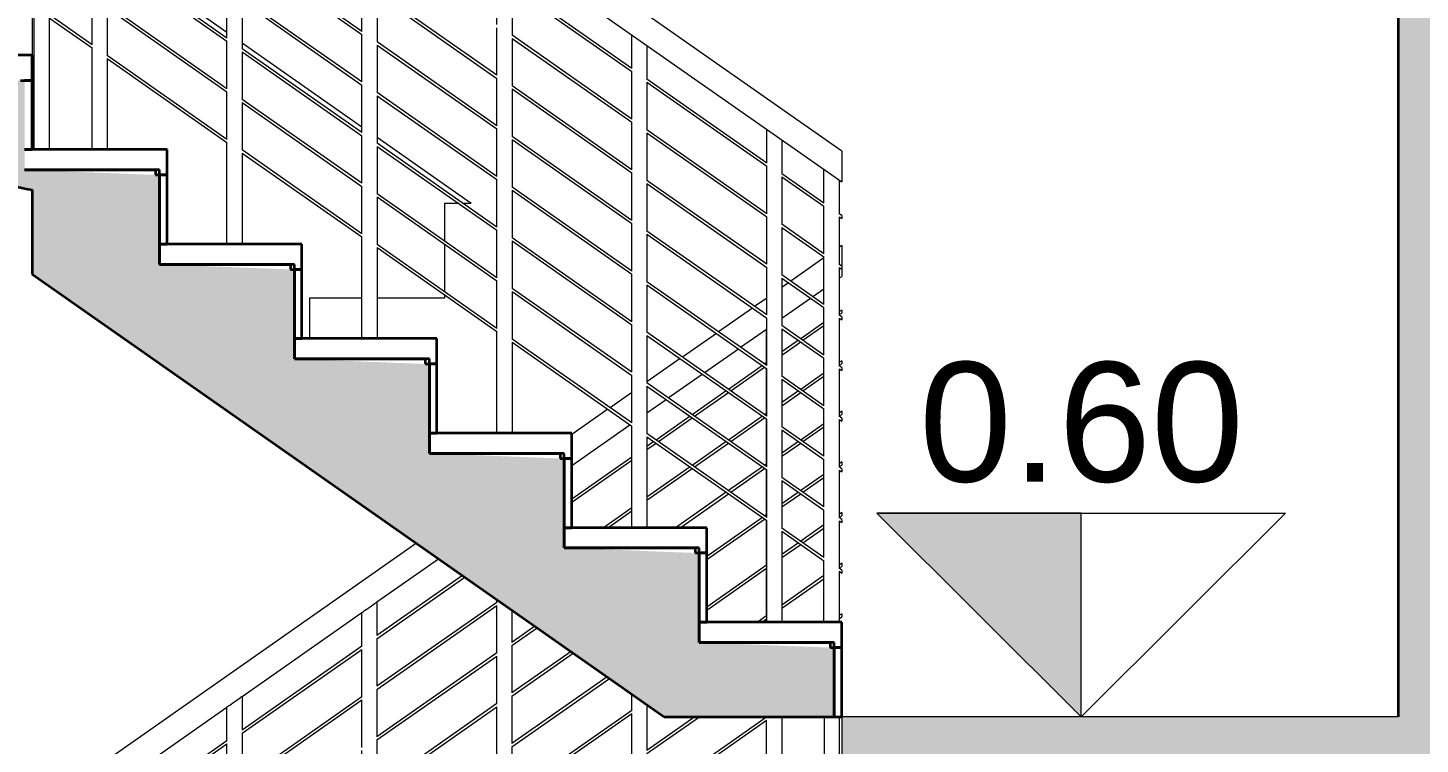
# Model space of a CAD drawing. Header units: metres. Extents: x 42 to 294, y -52 to 32.
# Drawn here: x 233.124 to 235.876, y 0.08 to 1.495 of the extents above; entities that cross this region are included whole.
import ezdxf

# ---------------------------------------------------------------- set-up
doc = ezdxf.new("R2010")
doc.units = ezdxf.units.M
doc.header["$LTSCALE"] = 0.15
doc.layers.get('0').update_dxf_attribs({"lineweight": 20})
for name, color, linetype, lineweight in [('A-FLORHRM', 1, 'Continuous', 9), ('A-FLOROTM', 6, 'Continuous', 13), ('A-FLORSTM', 2, 'Continuous', 9), ('A-WALL', 2, 'Continuous', 30)]:
    doc.layers.add(name, color=color, linetype=linetype, lineweight=lineweight)
doc.layers.add('MUROS', color=11, linetype='Continuous')
doc.styles.get("Standard").update_dxf_attribs({"font": 'arial.ttf', "height": 0.15})

# ---------------------------------------------------------------- blocks, each defined once
blk = doc.blocks.new('Escalera - Escaleras-150-Sección  1')
at = {"layer": 'A-FLORSTM'}
for p, q in [((-0.2956, 1.9513), (-0.414, 2.0342)), ((-0.6807, 2.0036), (-0.6807, 1.9067)), ((-0.0289, 1.7646), (-0.2656, 1.9303)), ((0.1872, 1.6133), (0.0011, 1.7436)), ((0.1626, 1.6133), (0.1342, 1.6133)), ((0.1342, 1.6133), (0.1342, 1.5393)), ((0.1872, 1.6133), (0.1713, 1.6133)), ((0.1342, 1.5332), (0.1342, 1.4393)), ((0.1342, 1.4332), (0.1342, 1.4267)), ((-0.0289, 1.4267), (-0.1325, 1.4267)), ((-0.1325, 1.4267), (-0.1325, 1.3467)), ((0.1342, 1.4267), (0.0011, 1.4267))]:
    blk.add_line(p, q, dxfattribs=at)
at = {"layer": 'A-FLORSTM', "lineweight": 35}
for p, q in [((-0.6807, 1.9067), (-1.7807, 1.9067)), ((-0.6807, 1.8567), (-0.6807, 1.9067)), ((-0.7037, 1.8567), (-0.6807, 1.8567)), ((-0.6807, 1.8567), (-0.6957, 1.8567)), ((-0.6807, 1.72), (-0.6807, 1.8567)), ((-0.414, 1.72), (-0.6957, 1.72)), ((-0.6957, 1.72), (-0.6807, 1.72)), ((-0.414, 1.67), (-0.414, 1.72)), ((-0.6957, 1.68), (-0.437, 1.68)), ((-0.429, 1.68), (-0.6957, 1.68)), ((-0.437, 1.68), (-0.437, 1.67)), ((-0.429, 1.4933), (-0.429, 1.68)), ((-0.437, 1.67), (-0.414, 1.67)), ((-0.414, 1.67), (-0.429, 1.67)), ((-0.429, 1.67), (-0.429, 1.5333)), ((-0.414, 1.5333), (-0.414, 1.67)), ((-0.6807, 1.6406), (-0.6807, 1.4742)), ((-0.1473, 1.5333), (-0.429, 1.5333)), ((-0.429, 1.5333), (-0.429, 1.4933)), ((-0.429, 1.5333), (-0.414, 1.5333)), ((-0.1473, 1.4833), (-0.1473, 1.5333)), ((-0.429, 1.4933), (-0.1703, 1.4933)), ((-0.1623, 1.4933), (-0.429, 1.4933)), ((-0.1703, 1.4933), (-0.1703, 1.4833)), ((-0.1623, 1.3067), (-0.1623, 1.4933)), ((-0.6807, 1.4742), (0.5682, 0.6)), ((-0.1703, 1.4833), (-0.1473, 1.4833)), ((-0.1473, 1.4833), (-0.1623, 1.4833)), ((-0.1623, 1.4833), (-0.1623, 1.3467)), ((-0.1473, 1.3467), (-0.1473, 1.4833)), ((0.1194, 1.3467), (-0.1623, 1.3467)), ((-0.1623, 1.3467), (-0.1623, 1.3067)), ((-0.1623, 1.3467), (-0.1473, 1.3467)), ((0.1194, 1.2967), (0.1194, 1.3467)), ((-0.1623, 1.3067), (0.0964, 1.3067)), ((0.1044, 1.3067), (-0.1623, 1.3067)), ((0.0964, 1.3067), (0.0964, 1.2967)), ((0.0964, 1.2967), (0.1194, 1.2967)), ((0.1044, 1.12), (0.1044, 1.3067)), ((0.1194, 1.2967), (0.1044, 1.2967)), ((0.1044, 1.2967), (0.1044, 1.16)), ((0.1194, 1.16), (0.1194, 1.2967)), ((0.3861, 1.16), (0.1044, 1.16)), ((0.1044, 1.16), (0.1044, 1.12)), ((0.1044, 1.16), (0.1194, 1.16)), ((0.3861, 1.11), (0.3861, 1.16)), ((0.1044, 1.12), (0.3631, 1.12)), ((0.3711, 1.12), (0.1044, 1.12)), ((0.3631, 1.12), (0.3631, 1.11)), ((0.3631, 1.11), (0.3861, 1.11)), ((0.3711, 0.9333), (0.3711, 1.12)), ((0.3861, 1.11), (0.3711, 1.11)), ((0.3711, 1.11), (0.3711, 0.9733)), ((0.3861, 0.9733), (0.3861, 1.11)), ((0.6528, 0.9733), (0.3711, 0.9733)), ((0.3711, 0.9733), (0.3711, 0.9333)), ((0.3711, 0.9733), (0.3861, 0.9733)), ((0.6528, 0.9233), (0.6528, 0.9733)), ((0.3711, 0.9333), (0.6298, 0.9333)), ((0.6378, 0.9333), (0.3711, 0.9333)), ((0.6298, 0.9333), (0.6298, 0.9233)), ((0.6298, 0.9233), (0.6528, 0.9233)), ((0.6378, 0.7467), (0.6378, 0.9333)), ((0.6528, 0.9233), (0.6378, 0.9233)), ((0.6378, 0.9233), (0.6378, 0.7867)), ((0.6528, 0.7867), (0.6528, 0.9233)), ((0.9193, 0.7867), (0.6378, 0.7867)), ((0.6378, 0.7867), (0.6378, 0.7467)), ((0.6378, 0.7867), (0.6528, 0.7867)), ((0.9193, 0.7367), (0.9193, 0.7867)), ((0.6378, 0.7467), (0.8963, 0.7467)), ((0.9043, 0.7467), (0.6378, 0.7467)), ((0.8963, 0.7467), (0.8963, 0.7367)), ((0.9043, 0.6), (0.9043, 0.7467)), ((0.8963, 0.7367), (0.9193, 0.7367)), ((0.9193, 0.7367), (0.9043, 0.7367)), ((0.9043, 0.7367), (0.9043, 0.6)), ((0.9193, 0.6), (0.9193, 0.7367)), ((0.5682, 0.6), (0.9043, 0.6)), ((0.9043, 0.6), (0.9193, 0.6))]:
    blk.add_line(p, q, dxfattribs=at)
at = {"layer": 'A-FLORSTM', "lineweight": 35, "start_tangent": (0.999709, -0.024128), "end_tangent": (0.98273, -0.185045)}
blk.add_spline([(-1.7807, 1.7351), (-1.6578, 1.7318), (-1.5351, 1.7276), (-1.4123, 1.7224), (-1.2896, 1.7158), (-1.1672, 1.7071), (-1.1059, 1.7018), (-1.0447, 1.6957), (-0.9837, 1.6887), (-0.9228, 1.6807), (-0.8016, 1.662), (-0.7411, 1.6517), (-0.6807, 1.6406)], degree=3, dxfattribs=at)
blk = doc.blocks.new('Barandilla - 30 mm-21-Sección  1')
at = {"layer": 'A-FLORHRM'}
for p, q in [((0.7712, 10.0934), (0.7712, 10.1599)), ((0.8012, 10.1389), (0.8012, 10.0724)), ((0.7712, 9.9934), (0.7712, 10.0873)), ((0.8012, 10.0663), (0.8012, 9.9724)), ((0.7712, 9.8934), (0.7712, 9.9873)), ((0.8012, 9.9663), (0.8012, 9.8724)), ((0.7712, 9.7934), (0.7712, 9.8873)), ((0.8012, 9.8663), (0.8012, 9.7724)), ((0.7712, 9.6934), (0.7712, 9.7873)), ((0.8012, 9.7663), (0.8012, 9.6724)), ((0.7712, 9.5934), (0.7712, 9.6873)), ((0.8012, 9.6663), (0.8012, 9.5724)), ((0.7712, 9.4934), (0.7712, 9.5873)), ((0.8012, 9.5663), (0.8012, 9.4724)), ((0.7712, 9.3934), (0.7712, 9.4873)), ((0.8012, 9.4663), (0.8012, 9.3724)), ((0.7712, 9.1867), (0.7712, 9.3873)), ((0.8012, 9.3663), (0.8012, 9.1867))]:
    blk.add_line(p, q, dxfattribs=at)
blk = doc.blocks.new('Barandilla - 30 mm-22-Sección  1')
at = {"layer": 'A-FLORHRM'}
for p, q in [((0.5045, 10.2801), (0.5045, 10.3466)), ((0.5345, 10.3256), (0.5345, 10.2591)), ((0.5045, 10.1801), (0.5045, 10.274)), ((0.5345, 10.253), (0.5345, 10.1591)), ((0.5045, 10.0801), (0.5045, 10.174)), ((0.5345, 10.153), (0.5345, 10.0591)), ((0.5045, 9.9801), (0.5045, 10.074)), ((0.5345, 10.053), (0.5345, 9.9591)), ((0.5045, 9.8801), (0.5045, 9.974)), ((0.5345, 9.953), (0.5345, 9.8591)), ((0.5045, 9.7801), (0.5045, 9.874)), ((0.5345, 9.853), (0.5345, 9.7591)), ((0.5045, 9.6801), (0.5045, 9.774)), ((0.5345, 9.753), (0.5345, 9.6591)), ((0.5045, 9.5801), (0.5045, 9.674)), ((0.5345, 9.653), (0.5345, 9.5591)), ((0.5045, 9.3733), (0.5045, 9.574)), ((0.5345, 9.553), (0.5345, 9.3733))]:
    blk.add_line(p, q, dxfattribs=at)
blk = doc.blocks.new('Barandilla - 30 mm-23-Sección  1')
at = {"layer": 'A-FLORHRM'}
for p, q in [((0.2378, 10.4668), (0.2378, 10.5332)), ((0.2678, 10.5122), (0.2678, 10.4458)), ((0.2378, 10.3668), (0.2378, 10.4607)), ((0.2678, 10.4397), (0.2678, 10.3458)), ((0.2378, 10.2668), (0.2378, 10.3607)), ((0.2678, 10.3397), (0.2678, 10.2458)), ((0.2378, 10.1668), (0.2378, 10.2607)), ((0.2678, 10.2397), (0.2678, 10.1458)), ((0.2378, 10.0668), (0.2378, 10.1607)), ((0.2678, 10.1397), (0.2678, 10.0458)), ((0.2378, 9.9668), (0.2378, 10.0607)), ((0.2678, 10.0397), (0.2678, 9.9458)), ((0.2378, 9.8668), (0.2378, 9.9607)), ((0.2678, 9.9397), (0.2678, 9.8458)), ((0.2378, 9.7668), (0.2378, 9.8607)), ((0.2678, 9.8397), (0.2678, 9.7458)), ((0.2378, 9.56), (0.2378, 9.7607)), ((0.2678, 9.7397), (0.2678, 9.56))]:
    blk.add_line(p, q, dxfattribs=at)
blk = doc.blocks.new('Barandilla - 30 mm-24-Sección  1')
at = {"layer": 'A-FLORHRM'}
for p, q in [((-0.0289, 10.6535), (-0.0289, 10.7199)), ((0.0011, 10.6989), (0.0011, 10.6325)), ((-0.0289, 10.5535), (-0.0289, 10.6474)), ((0.0011, 10.6264), (0.0011, 10.5325)), ((-0.0289, 10.4535), (-0.0289, 10.5474)), ((0.0011, 10.5264), (0.0011, 10.4325)), ((-0.0289, 10.3535), (-0.0289, 10.4474)), ((0.0011, 10.4264), (0.0011, 10.3325)), ((-0.0289, 10.2535), (-0.0289, 10.3474)), ((0.0011, 10.3264), (0.0011, 10.2325)), ((-0.0289, 10.1535), (-0.0289, 10.2474)), ((0.0011, 10.2264), (0.0011, 10.1325)), ((-0.0289, 10.0535), (-0.0289, 10.1474)), ((0.0011, 10.1264), (0.0011, 10.0325)), ((-0.0289, 9.9535), (-0.0289, 10.0474)), ((0.0011, 10.0264), (0.0011, 9.9325)), ((-0.0289, 9.7467), (-0.0289, 9.9474)), ((0.0011, 9.9264), (0.0011, 9.7467))]:
    blk.add_line(p, q, dxfattribs=at)
blk = doc.blocks.new('Barandilla - 30 mm-25-Sección  1')
at = {"layer": 'A-FLORHRM'}
for p, q in [((-0.2956, 10.8402), (-0.2956, 10.9066)), ((-0.2656, 10.8856), (-0.2656, 10.8192)), ((-0.2956, 10.7402), (-0.2956, 10.8341)), ((-0.2656, 10.8131), (-0.2656, 10.7192)), ((-0.2956, 10.6402), (-0.2956, 10.7341)), ((-0.2656, 10.7131), (-0.2656, 10.6192)), ((-0.2956, 10.5402), (-0.2956, 10.6341)), ((-0.2656, 10.6131), (-0.2656, 10.5192)), ((-0.2956, 10.4402), (-0.2956, 10.5341)), ((-0.2656, 10.5131), (-0.2656, 10.4192)), ((-0.2956, 10.3402), (-0.2956, 10.4341)), ((-0.2656, 10.4131), (-0.2656, 10.3192)), ((-0.2956, 10.2402), (-0.2956, 10.3341)), ((-0.2656, 10.3131), (-0.2656, 10.2192)), ((-0.2956, 10.1402), (-0.2956, 10.2341)), ((-0.2656, 10.2131), (-0.2656, 10.1192)), ((-0.2956, 9.9333), (-0.2956, 10.1341)), ((-0.2656, 10.1131), (-0.2656, 9.9333))]:
    blk.add_line(p, q, dxfattribs=at)
blk = doc.blocks.new('Barandilla - 30 mm-26-Sección  1')
at = {"layer": 'A-FLORHRM'}
for p, q in [((-0.5623, 11.0269), (-0.5623, 11.0933)), ((-0.5323, 11.0723), (-0.5323, 11.0059)), ((-0.5623, 10.9269), (-0.5623, 11.0208)), ((-0.5323, 10.9998), (-0.5323, 10.9059)), ((-0.5623, 10.8269), (-0.5623, 10.9208)), ((-0.5323, 10.8998), (-0.5323, 10.8059)), ((-0.5623, 10.7269), (-0.5623, 10.8208)), ((-0.5323, 10.7998), (-0.5323, 10.7059)), ((-0.5623, 10.6269), (-0.5623, 10.7208)), ((-0.5323, 10.6998), (-0.5323, 10.6059)), ((-0.5623, 10.5269), (-0.5623, 10.6208)), ((-0.5323, 10.5998), (-0.5323, 10.5059)), ((-0.5623, 10.4269), (-0.5623, 10.5208)), ((-0.5323, 10.4998), (-0.5323, 10.4059)), ((-0.5623, 10.3269), (-0.5623, 10.4208)), ((-0.5323, 10.3998), (-0.5323, 10.3059)), ((-0.5623, 10.12), (-0.5623, 10.3208)), ((-0.5323, 10.2998), (-0.5323, 10.12))]:
    blk.add_line(p, q, dxfattribs=at)
blk.add_lwpolyline([(-0.5623, 11.0933), (-0.5623, 11.0933), (-0.5622, 11.0933)], dxfattribs=at)
blk = doc.blocks.new('Barandilla - 30 mm-27-Sección  1')
at = {"layer": 'A-FLORHRM'}
for p, q in [((0.8843, 10.0142), (0.8843, 10.0806)), ((0.9143, 10.0597), (0.9143, 9.9932)), ((0.8843, 9.9142), (0.8843, 10.0081)), ((0.9143, 9.9871), (0.9143, 9.8932)), ((0.8843, 9.8142), (0.8843, 9.9081)), ((0.9143, 9.8871), (0.9143, 9.7932)), ((0.8843, 9.7142), (0.8843, 9.8081)), ((0.9143, 9.7871), (0.9143, 9.6932)), ((0.8843, 9.6142), (0.8843, 9.7081)), ((0.9143, 9.6871), (0.9143, 9.5932)), ((0.8843, 9.5142), (0.8843, 9.6081)), ((0.9143, 9.5871), (0.9143, 9.4932)), ((0.8843, 9.4142), (0.8843, 9.5081)), ((0.9143, 9.4871), (0.9143, 9.3932)), ((0.8843, 9.3142), (0.8843, 9.4081)), ((0.9143, 9.3871), (0.9143, 9.2932)), ((0.8843, 9.1867), (0.8843, 9.3081)), ((0.9143, 9.2871), (0.9143, 9.1867))]:
    blk.add_line(p, q, dxfattribs=at)
blk.add_lwpolyline([(0.8843, 10.0806), (0.8844, 10.0806), (0.8845, 10.0806)], dxfattribs=at)
blk = doc.blocks.new('Barandilla - 30 mm-0-Sección  1')
at = {"layer": 'A-FLORHRM'}
for p, q in [((-0.6466, 11.2227), (-0.6599, 11.2227)), ((-0.6466, 11.2134), (-0.6466, 11.2227)), ((-0.6766, 10.12), (-0.6766, 11.1734)), ((-0.6466, 10.12), (-0.6466, 11.1524))]:
    blk.add_line(p, q, dxfattribs=at)
blk = doc.blocks.new('Barandilla - Barandilla-149-Sección  1')
at = {"layer": 'A-FLORHRM'}
for p, q in [((0.9193, 1.7172), (-0.6807, 2.8372)), ((-0.6807, 2.7762), (0.9193, 1.6562)), ((-0.0289, 1.9535), (-0.2656, 2.1192)), ((-0.2956, 1.9402), (-0.5323, 2.1059)), ((-0.5323, 2.0998), (-0.2956, 1.9341)), ((-0.2656, 2.1131), (-0.0289, 1.9474)), ((0.5045, 1.8801), (0.2678, 2.0458)), ((0.2678, 2.0397), (0.5045, 1.874)), ((-0.0289, 1.8535), (-0.2656, 2.0192)), ((-0.2656, 2.0131), (-0.0289, 1.8474)), ((0.2378, 1.8668), (0.0011, 2.0325)), ((0.0011, 2.0264), (0.2378, 1.8607)), ((-0.5623, 1.9269), (-0.6466, 1.9859)), ((-0.2956, 1.8402), (-0.5323, 2.0059)), ((-0.5323, 1.9998), (-0.2956, 1.8341)), ((-0.6466, 1.9798), (-0.5623, 1.9208)), ((0.2378, 1.7668), (0.0011, 1.9325)), ((0.0011, 1.9264), (0.2378, 1.7607)), ((0.5045, 1.7801), (0.2678, 1.9458)), ((0.2678, 1.9397), (0.5045, 1.774)), ((-0.2956, 1.7402), (-0.5323, 1.9059)), ((-0.5323, 1.8998), (-0.2956, 1.7341)), ((-0.0289, 1.7535), (-0.2656, 1.9192)), ((-0.2656, 1.9131), (-0.0289, 1.7474)), ((0.5045, 1.6801), (0.2678, 1.8458)), ((0.7712, 1.6934), (0.5345, 1.8591)), ((0.5345, 1.853), (0.7712, 1.6873)), ((-0.0289, 1.6535), (-0.2656, 1.8192)), ((0.2378, 1.6668), (0.0011, 1.8325)), ((0.0011, 1.8264), (0.2378, 1.6607)), ((0.2678, 1.8397), (0.5045, 1.674)), ((-0.2656, 1.8131), (-0.0289, 1.6474)), ((0.5045, 1.5801), (0.2678, 1.7458)), ((0.2678, 1.7397), (0.5045, 1.574)), ((0.7712, 1.5934), (0.5345, 1.7591)), ((0.5345, 1.753), (0.7712, 1.5873)), ((-0.0289, 1.5535), (-0.2656, 1.7192)), ((-0.2656, 1.7131), (-0.0289, 1.5474)), ((0.2378, 1.5668), (0.0011, 1.7325)), ((0.0011, 1.7264), (0.2378, 1.5607)), ((0.7712, 1.4934), (0.5345, 1.6591)), ((0.5345, 1.653), (0.7712, 1.4873)), ((0.8843, 1.6142), (0.8012, 1.6724)), ((0.8012, 1.6663), (0.8843, 1.6081)), ((0.2378, 1.4668), (0.0011, 1.6325)), ((0.0011, 1.6264), (0.2378, 1.4607)), ((0.5045, 1.4801), (0.2678, 1.6458)), ((0.2678, 1.6397), (0.5045, 1.474)), ((0.8843, 1.5142), (0.8012, 1.5724)), ((0.9193, 1.5897), (0.9143, 1.5932)), ((0.9143, 1.5871), (0.9193, 1.5836)), ((0.5045, 1.3801), (0.2678, 1.5458)), ((0.7712, 1.3934), (0.5345, 1.5591)), ((0.5345, 1.553), (0.7712, 1.3873)), ((0.8012, 1.5663), (0.8843, 1.5081)), ((0.2378, 1.3668), (0.0011, 1.5325)), ((0.0011, 1.5264), (0.2378, 1.3607)), ((0.2678, 1.5397), (0.5045, 1.374)), ((0.9193, 1.4897), (0.9143, 1.4932)), ((0.9143, 1.4871), (0.9193, 1.4836)), ((0.7712, 1.2934), (0.5345, 1.4591)), ((0.8843, 1.4142), (0.8012, 1.4724)), ((0.8012, 1.4663), (0.8843, 1.4081)), ((0.5045, 1.2801), (0.2678, 1.4458)), ((0.2678, 1.4397), (0.5045, 1.274)), ((0.5345, 1.453), (0.7712, 1.2873)), ((0.9193, 1.3897), (0.9143, 1.3932)), ((0.9143, 1.3871), (0.9193, 1.3836)), ((0.7712, 1.1934), (0.5345, 1.3591)), ((0.5345, 1.353), (0.7712, 1.1873)), ((0.8843, 1.3142), (0.8012, 1.3724)), ((0.8012, 1.3663), (0.8843, 1.3081)), ((0.5045, 1.1801), (0.2678, 1.3458)), ((0.2678, 1.3397), (0.5045, 1.174)), ((0.8843, 1.2142), (0.8012, 1.2724)), ((0.8012, 1.2663), (0.8843, 1.2081)), ((0.9193, 1.2897), (0.9143, 1.2932)), ((0.9143, 1.2871), (0.9193, 1.2836)), ((0.7712, 1.0934), (0.5345, 1.2591)), ((0.5345, 1.253), (0.7712, 1.0873)), ((0.9193, 1.1897), (0.9143, 1.1932)), ((0.9143, 1.1871), (0.9193, 1.1836)), ((0.7712, 0.9934), (0.5345, 1.1591)), ((0.8843, 1.1142), (0.8012, 1.1724)), ((0.8012, 1.1663), (0.8843, 1.1081)), ((0.5345, 1.153), (0.7712, 0.9873)), ((0.9193, 1.0897), (0.9143, 1.0932)), ((0.9143, 1.0871), (0.9193, 1.0836)), ((0.8843, 1.0142), (0.8012, 1.0724)), ((0.8012, 1.0663), (0.8843, 1.0081)), ((0.9193, 0.9897), (0.9143, 0.9932)), ((0.8843, 0.9142), (0.8012, 0.9724)), ((0.8012, 0.9663), (0.8843, 0.9081)), ((0.9143, 0.9871), (0.9193, 0.9836)), ((0.9193, 0.8897), (0.9143, 0.8932)), ((0.9143, 0.8871), (0.9193, 0.8836))]:
    blk.add_line(p, q, dxfattribs=at)
for points in [[(0.9193, 1.7172), (0.9193, 1.7164), (0.9193, 1.7142), (0.9193, 1.7105), (0.9193, 1.7057), (0.9193, 1.6999), (0.9193, 1.6935), (0.9193, 1.6867)], [(0.9193, 1.6867), (0.9193, 1.6788), (0.9193, 1.6714), (0.9193, 1.6651), (0.9193, 1.6602), (0.9193, 1.6572), (0.9193, 1.6562)], [(0.9193, 1.5897), (0.9193, 1.5896), (0.9193, 1.5894), (0.9193, 1.5891), (0.9193, 1.5886), (0.9193, 1.588), (0.9193, 1.5873), (0.9193, 1.5867)], [(0.9193, 1.5867), (0.9193, 1.5859), (0.9193, 1.5851), (0.9193, 1.5845), (0.9193, 1.584), (0.9193, 1.5837), (0.9193, 1.5836)], [(0.9193, 1.4897), (0.9193, 1.4896), (0.9193, 1.4894), (0.9193, 1.4891), (0.9193, 1.4886), (0.9193, 1.488), (0.9193, 1.4873), (0.9193, 1.4867)], [(0.9193, 1.4867), (0.9193, 1.4859), (0.9193, 1.4851), (0.9193, 1.4845), (0.9193, 1.484), (0.9193, 1.4837), (0.9193, 1.4836)], [(0.9193, 1.3897), (0.9193, 1.3896), (0.9193, 1.3894), (0.9193, 1.3891), (0.9193, 1.3886), (0.9193, 1.388), (0.9193, 1.3873), (0.9193, 1.3867)], [(0.9193, 1.3867), (0.9193, 1.3859), (0.9193, 1.3851), (0.9193, 1.3845), (0.9193, 1.384), (0.9193, 1.3837), (0.9193, 1.3836)], [(0.9193, 1.2897), (0.9193, 1.2896), (0.9193, 1.2894), (0.9193, 1.2891), (0.9193, 1.2886), (0.9193, 1.288), (0.9193, 1.2873), (0.9193, 1.2867)], [(0.9193, 1.2867), (0.9193, 1.2859), (0.9193, 1.2851), (0.9193, 1.2845), (0.9193, 1.284), (0.9193, 1.2837), (0.9193, 1.2836)], [(0.9193, 1.1897), (0.9193, 1.1896), (0.9193, 1.1894), (0.9193, 1.1891), (0.9193, 1.1886), (0.9193, 1.188), (0.9193, 1.1873), (0.9193, 1.1867)], [(0.9193, 1.1867), (0.9193, 1.1859), (0.9193, 1.1851), (0.9193, 1.1845), (0.9193, 1.184), (0.9193, 1.1837), (0.9193, 1.1836)], [(0.9193, 1.0897), (0.9193, 1.0896), (0.9193, 1.0894), (0.9193, 1.0891), (0.9193, 1.0886), (0.9193, 1.088), (0.9193, 1.0873), (0.9193, 1.0867)], [(0.9193, 1.0867), (0.9193, 1.0859), (0.9193, 1.0851), (0.9193, 1.0845), (0.9193, 1.084), (0.9193, 1.0837), (0.9193, 1.0836)], [(0.9193, 0.9897), (0.9193, 0.9896), (0.9193, 0.9894), (0.9193, 0.9891), (0.9193, 0.9886), (0.9193, 0.988), (0.9193, 0.9873), (0.9193, 0.9867)], [(0.9193, 0.9867), (0.9193, 0.9859), (0.9193, 0.9851), (0.9193, 0.9845), (0.9193, 0.984), (0.9193, 0.9837), (0.9193, 0.9836)], [(0.9193, 0.8897), (0.9193, 0.8896), (0.9193, 0.8894), (0.9193, 0.8891), (0.9193, 0.8886), (0.9193, 0.888), (0.9193, 0.8873), (0.9193, 0.8867)], [(0.9193, 0.8867), (0.9193, 0.8859), (0.9193, 0.8851), (0.9193, 0.8845), (0.9193, 0.884), (0.9193, 0.8837), (0.9193, 0.8836)]]:
    blk.add_lwpolyline(points, dxfattribs=at)
for name in ['Barandilla - 30 mm-0-Sección  1', 'Barandilla - 30 mm-26-Sección  1', 'Barandilla - 30 mm-25-Sección  1', 'Barandilla - 30 mm-24-Sección  1', 'Barandilla - 30 mm-23-Sección  1', 'Barandilla - 30 mm-22-Sección  1', 'Barandilla - 30 mm-21-Sección  1', 'Barandilla - 30 mm-27-Sección  1']:
    blk.add_blockref(name, (0, -8.4), dxfattribs=at)
blk = doc.blocks.new('Barandilla - 30 mm-4-Sección  1')
at = {"layer": 'A-FLORHRM'}
for p, q in [((-0.2658, 11.84), (-0.2658, 11.7734)), ((-0.2958, 11.7524), (-0.2958, 11.819)), ((-0.2658, 11.7673), (-0.2658, 11.6734)), ((-0.2958, 11.6524), (-0.2958, 11.7463)), ((-0.2658, 11.6673), (-0.2658, 11.5734)), ((-0.2958, 11.5524), (-0.2958, 11.6463)), ((-0.2658, 11.5673), (-0.2658, 11.4734)), ((-0.2958, 11.4524), (-0.2958, 11.5463)), ((-0.2658, 11.4673), (-0.2658, 11.3734)), ((-0.2958, 11.3524), (-0.2958, 11.4463)), ((-0.2658, 11.3673), (-0.2658, 11.2734)), ((-0.2958, 11.2524), (-0.2958, 11.3463)), ((-0.2658, 11.2673), (-0.2658, 11.1734)), ((-0.2958, 11.1524), (-0.2958, 11.2463)), ((-0.2958, 11.0524), (-0.2958, 11.1463)), ((-0.2658, 11.1673), (-0.2658, 11.0734)), ((-0.2658, 11.0673), (-0.2658, 10.9468)), ((-0.2958, 10.9678), (-0.2958, 11.0463)), ((-0.2958, 10.8667), (-0.2958, 10.9068))]:
    blk.add_line(p, q, dxfattribs=at)
for points in [[(-0.2808, 11.8295), (-0.2775, 11.8318), (-0.2743, 11.834), (-0.2715, 11.836), (-0.2691, 11.8377), (-0.2673, 11.8389), (-0.2662, 11.8397), (-0.2658, 11.84)], [(-0.2958, 11.819), (-0.2954, 11.8192), (-0.2943, 11.82), (-0.2925, 11.8213), (-0.2902, 11.8229), (-0.2873, 11.8249), (-0.2841, 11.8271), (-0.2808, 11.8295)]]:
    blk.add_lwpolyline(points, dxfattribs=at)
blk = doc.blocks.new('Barandilla - 30 mm-5-Sección  1')
at = {"layer": 'A-FLORHRM'}
for p, q in [((0.0009, 12.0266), (0.0009, 11.9601)), ((-0.0291, 11.9391), (-0.0291, 12.0056)), ((0.0009, 11.954), (0.0009, 11.8601)), ((-0.0291, 11.8391), (-0.0291, 11.933)), ((-0.0291, 11.7391), (-0.0291, 11.833)), ((0.0009, 11.854), (0.0009, 11.7601)), ((0.0009, 11.754), (0.0009, 11.6601)), ((-0.0291, 11.6391), (-0.0291, 11.733)), ((0.0009, 11.654), (0.0009, 11.5601)), ((-0.0291, 11.5391), (-0.0291, 11.633)), ((-0.0291, 11.4391), (-0.0291, 11.533)), ((0.0009, 11.554), (0.0009, 11.4601)), ((0.0009, 11.454), (0.0009, 11.3601)), ((-0.0291, 11.3391), (-0.0291, 11.433)), ((0.0009, 11.354), (0.0009, 11.2601)), ((-0.0291, 11.2391), (-0.0291, 11.333)), ((-0.0291, 11.0533), (-0.0291, 11.233)), ((0.0009, 11.254), (0.0009, 11.0533))]:
    blk.add_line(p, q, dxfattribs=at)
for points in [[(-0.0141, 12.0161), (-0.0108, 12.0185), (-0.0076, 12.0207), (-0.0048, 12.0227), (-0.0024, 12.0243), (-0.0006, 12.0256), (0.0005, 12.0264), (0.0009, 12.0266)], [(-0.0291, 12.0056), (-0.0287, 12.0059), (-0.0276, 12.0067), (-0.0258, 12.0079), (-0.0235, 12.0096), (-0.0206, 12.0116), (-0.0174, 12.0138), (-0.0141, 12.0161)]]:
    blk.add_lwpolyline(points, dxfattribs=at)
blk = doc.blocks.new('Barandilla - 30 mm-6-Sección  1')
at = {"layer": 'A-FLORHRM'}
for p, q in [((0.2376, 12.0258), (0.2376, 12.0314)), ((0.2376, 11.9258), (0.2376, 12.0197)), ((0.2676, 12.0104), (0.2676, 11.9468)), ((0.2376, 11.8258), (0.2376, 11.9197)), ((0.2676, 11.9407), (0.2676, 11.8468)), ((0.2676, 11.8407), (0.2676, 11.7468)), ((0.2376, 11.7258), (0.2376, 11.8197)), ((0.2676, 11.7407), (0.2676, 11.6468)), ((0.2376, 11.6258), (0.2376, 11.7197)), ((0.2676, 11.6407), (0.2676, 11.5468)), ((0.2376, 11.5258), (0.2376, 11.6197)), ((0.2676, 11.5407), (0.2676, 11.4468)), ((0.2376, 11.4258), (0.2376, 11.5197)), ((0.2376, 11.24), (0.2376, 11.4197)), ((0.2676, 11.4407), (0.2676, 11.24))]:
    blk.add_line(p, q, dxfattribs=at)
blk = doc.blocks.new('Barandilla - 30 mm-7-Sección  1')
at = {"layer": 'A-FLORHRM'}
for p, q in [((0.5043, 12.3125), (0.5043, 12.3742)), ((0.5043, 12.2125), (0.5043, 12.3064)), ((0.5043, 12.1733), (0.5043, 12.2064)), ((0.5043, 11.8125), (0.5043, 11.8447)), ((0.5043, 11.7125), (0.5043, 11.8064)), ((0.5343, 11.8237), (0.5343, 11.7335)), ((0.5343, 11.7274), (0.5343, 11.6335)), ((0.5043, 11.6125), (0.5043, 11.7064)), ((0.5343, 11.6274), (0.5343, 11.4267)), ((0.5043, 11.4267), (0.5043, 11.6064))]:
    blk.add_line(p, q, dxfattribs=at)
blk = doc.blocks.new('Barandilla - 30 mm-8-Sección  1')
at = {"layer": 'A-FLORHRM'}
for p, q in [((0.771, 12.4992), (0.771, 12.5656)), ((0.771, 12.3992), (0.771, 12.4875)), ((0.771, 12.2992), (0.771, 12.3875)), ((0.771, 12.1992), (0.771, 12.2875)), ((0.771, 12.0992), (0.771, 12.1875)), ((0.771, 11.9992), (0.771, 12.0931)), ((0.771, 11.9867), (0.771, 11.9931)), ((0.771, 11.7992), (0.771, 11.8)), ((0.771, 11.6133), (0.771, 11.7931)), ((0.801, 11.8), (0.801, 11.6133))]:
    blk.add_line(p, q, dxfattribs=at)
blk.add_lwpolyline([(0.771, 12.5656), (0.771, 12.5657), (0.7712, 12.5658)], dxfattribs=at)
blk = doc.blocks.new('Barandilla - 30 mm-10-Sección  1')
at = {"layer": 'A-FLORHRM'}
for p, q in [((0.9153, 12.716), (0.9143, 12.716)), ((0.9153, 12.6925), (0.9153, 12.716)), ((0.9153, 12.5925), (0.9153, 12.6864)), ((0.9153, 12.4925), (0.9153, 12.5864)), ((0.9153, 12.3925), (0.9153, 12.4864)), ((0.9153, 12.2925), (0.9153, 12.3864)), ((0.9153, 12.1925), (0.9153, 12.2864)), ((0.9153, 12.0925), (0.9153, 12.1864)), ((0.9153, 11.9867), (0.9153, 12.0864)), ((0.8853, 11.6133), (0.8853, 11.8)), ((0.9153, 11.6133), (0.9153, 11.8))]:
    blk.add_line(p, q, dxfattribs=at)
blk = doc.blocks.new('Barandilla - Barandilla-111-Sección  1')
at = {"layer": 'A-FLORHRM'}
for p, q in [((0.9193, 1.5305), (0.9143, 1.527)), ((0.8843, 1.506), (0.8188, 1.4601)), ((0.9193, 1.4895), (0.9193, 1.4892)), ((0.9153, 1.4667), (0.9193, 1.4695)), ((0.8144, 1.4571), (0.8012, 1.4478)), ((0.8624, 1.4296), (0.8843, 1.445)), ((0.743, 1.4071), (0.6759, 1.3601)), ((0.7712, 1.4268), (0.7473, 1.4101)), ((0.8012, 1.3868), (0.858, 1.4265)), ((0.8843, 1.3786), (0.8384, 1.3464)), ((0.9193, 1.4031), (0.9153, 1.4002)), ((0.9153, 1.3941), (0.9193, 1.3969)), ((0.6716, 1.3571), (0.6045, 1.3101)), ((0.7195, 1.3296), (0.771, 1.3656)), ((0.8427, 1.3433), (0.8843, 1.3724)), ((0.6481, 1.2796), (0.7152, 1.3266)), ((0.834, 1.3433), (0.8012, 1.3203)), ((0.8012, 1.3142), (0.8384, 1.3403)), ((0.6001, 1.3071), (0.5345, 1.2611)), ((0.7626, 1.2933), (0.6955, 1.2464)), ((0.771, 1.2992), (0.767, 1.2964)), ((0.9193, 1.3031), (0.9153, 1.3002)), ((0.9153, 1.2941), (0.9193, 1.2969)), ((0.5767, 1.2296), (0.6437, 1.2766)), ((0.6999, 1.2433), (0.767, 1.2903)), ((0.8843, 1.2786), (0.8384, 1.2464)), ((0.8427, 1.2433), (0.8843, 1.2724)), ((0.5045, 1.2401), (0.4616, 1.2101)), ((0.6912, 1.2433), (0.6241, 1.1964)), ((0.6285, 1.1933), (0.6955, 1.2403)), ((0.834, 1.2433), (0.8012, 1.2203)), ((0.8012, 1.2142), (0.8384, 1.2403)), ((0.5345, 1.2001), (0.5723, 1.2266)), ((0.4573, 1.2071), (0.3861, 1.1573)), ((0.6197, 1.1933), (0.5527, 1.1464)), ((0.557, 1.1433), (0.6241, 1.1903)), ((0.7626, 1.1933), (0.6955, 1.1464)), ((0.6999, 1.1433), (0.767, 1.1903)), ((0.771, 1.1992), (0.767, 1.1964)), ((0.9193, 1.2031), (0.9153, 1.2002)), ((0.9153, 1.1941), (0.9193, 1.1969)), ((0.3861, 1.0962), (0.5009, 1.1766)), ((0.8843, 1.1786), (0.8384, 1.1464)), ((0.8427, 1.1433), (0.8843, 1.1724)), ((0.5483, 1.1433), (0.5345, 1.1337)), ((0.5345, 1.1276), (0.5527, 1.1403)), ((0.6912, 1.1433), (0.6241, 1.0964)), ((0.6285, 1.0933), (0.6955, 1.1403)), ((0.834, 1.1433), (0.8012, 1.1203)), ((0.8012, 1.1142), (0.8384, 1.1403)), ((0.5043, 1.1125), (0.3861, 1.0298)), ((0.3861, 1.0237), (0.5043, 1.1064)), ((0.9193, 1.1031), (0.9153, 1.1002)), ((0.6197, 1.0933), (0.5345, 1.0337)), ((0.5345, 1.0276), (0.6241, 1.0903)), ((0.7626, 1.0933), (0.6955, 1.0464)), ((0.6999, 1.0433), (0.767, 1.0903)), ((0.771, 1.0992), (0.767, 1.0964)), ((0.8843, 1.0786), (0.8384, 1.0464)), ((0.9153, 1.0941), (0.9193, 1.0969)), ((0.8427, 1.0433), (0.8843, 1.0724)), ((0.6912, 1.0433), (0.5912, 0.9733)), ((0.5999, 0.9733), (0.6955, 1.0403)), ((0.834, 1.0433), (0.8012, 1.0203)), ((0.8012, 1.0142), (0.8384, 1.0403)), ((0.5043, 1.0125), (0.4483, 0.9733)), ((0.457, 0.9733), (0.5043, 1.0064)), ((0.7626, 0.9933), (0.6528, 0.9165)), ((0.771, 0.9992), (0.767, 0.9964)), ((0.9193, 1.0031), (0.9153, 1.0002)), ((0.9153, 0.9941), (0.9193, 0.9969)), ((0.6528, 0.9104), (0.767, 0.9903)), ((0.8843, 0.9786), (0.8384, 0.9464)), ((0.8427, 0.9433), (0.8843, 0.9724)), ((0.0791, 0.9424), (-0.6807, 0.4105)), ((0.834, 0.9433), (0.8012, 0.9203)), ((0.8012, 0.9142), (0.8384, 0.9403)), ((0.0009, 0.8266), (0.1227, 0.9118)), ((0.771, 0.8992), (0.6528, 0.8165)), ((0.6528, 0.8104), (0.771, 0.8931)), ((0.9193, 0.9031), (0.9153, 0.9002)), ((0.9153, 0.8941), (0.9193, 0.8969)), ((0.1702, 0.8786), (0.0009, 0.7601)), ((0.0009, 0.754), (0.1745, 0.8756)), ((0.8843, 0.8786), (0.8012, 0.8203)), ((0.8012, 0.8142), (0.8843, 0.8724)), ((0.2376, 0.8258), (0.0009, 0.6601)), ((-0.2658, 0.6399), (-0.0291, 0.8056)), ((0.0009, 0.654), (0.2376, 0.8197)), ((0.771, 0.7992), (0.7531, 0.7867)), ((0.9193, 0.8031), (0.9153, 0.8002)), ((0.313, 0.7786), (0.2676, 0.7468)), ((0.2676, 0.7407), (0.3174, 0.7756)), ((0.7618, 0.7867), (0.771, 0.7931)), ((0.9153, 0.7941), (0.9193, 0.7969)), ((-0.0291, 0.7391), (-0.2658, 0.5734)), ((-0.2658, 0.5673), (-0.0291, 0.733)), ((0.2376, 0.7258), (0.0009, 0.5601)), ((0.0009, 0.554), (0.2376, 0.7197)), ((0.3844, 0.7286), (0.2676, 0.6468)), ((0.2676, 0.6407), (0.3888, 0.7256)), ((0.4559, 0.6786), (0.2676, 0.5468)), ((0.2676, 0.5407), (0.4602, 0.6756)), ((-0.0291, 0.6391), (-0.2658, 0.4734)), ((-0.2658, 0.4673), (-0.0291, 0.633)), ((-0.5325, 0.4532), (-0.2958, 0.6189)), ((0.2376, 0.6258), (0.0009, 0.4601)), ((0.0009, 0.454), (0.2376, 0.6197)), ((0.5043, 0.6125), (0.2676, 0.4468)), ((0.2676, 0.4407), (0.5043, 0.6064)), ((0.5343, 0.5274), (0.638, 0.6)), ((0.6293, 0.6), (0.5343, 0.5335)), ((0.771, 0.5992), (0.5343, 0.4335)), ((0.5343, 0.4274), (0.771, 0.5931)), ((-0.2958, 0.5524), (-0.5325, 0.3868)), ((-0.5325, 0.3807), (-0.2958, 0.5463))]:
    blk.add_line(p, q, dxfattribs=at)
for points in [[(0.9193, 1.5305), (0.9193, 1.5295), (0.9193, 1.5264), (0.9193, 1.5216), (0.9193, 1.5153), (0.9193, 1.5079), (0.9193, 1.5)], [(0.9193, 1.5), (0.9193, 1.4947), (0.9193, 1.4896)], [(0.9193, 1.4858), (0.9193, 1.4803), (0.9193, 1.4758), (0.9193, 1.4723), (0.9193, 1.4702), (0.9193, 1.4695)], [(0.9193, 1.4031), (0.9193, 1.4029), (0.9193, 1.4026), (0.9193, 1.4022), (0.9193, 1.4015), (0.9193, 1.4008), (0.9193, 1.4)], [(0.9193, 1.4), (0.9193, 1.3992), (0.9193, 1.3985), (0.9193, 1.3978), (0.9193, 1.3974), (0.9193, 1.3971), (0.9193, 1.3969)], [(0.9193, 1.3031), (0.9193, 1.3029), (0.9193, 1.3026), (0.9193, 1.3022), (0.9193, 1.3015), (0.9193, 1.3008), (0.9193, 1.3)], [(0.9193, 1.3), (0.9193, 1.2992), (0.9193, 1.2985), (0.9193, 1.2978), (0.9193, 1.2974), (0.9193, 1.2971), (0.9193, 1.2969)], [(0.9193, 1.2031), (0.9193, 1.2029), (0.9193, 1.2026), (0.9193, 1.2022), (0.9193, 1.2015), (0.9193, 1.2008), (0.9193, 1.2)], [(0.9193, 1.2), (0.9193, 1.1992), (0.9193, 1.1985), (0.9193, 1.1978), (0.9193, 1.1974), (0.9193, 1.1971), (0.9193, 1.1969)], [(0.9193, 1.1031), (0.9193, 1.1029), (0.9193, 1.1026), (0.9193, 1.1022), (0.9193, 1.1015), (0.9193, 1.1008), (0.9193, 1.1)], [(0.9193, 1.1), (0.9193, 1.0992), (0.9193, 1.0985), (0.9193, 1.0978), (0.9193, 1.0974), (0.9193, 1.0971), (0.9193, 1.0969)], [(0.9193, 1.0031), (0.9193, 1.0029), (0.9193, 1.0026), (0.9193, 1.0022), (0.9193, 1.0015), (0.9193, 1.0008), (0.9193, 1)], [(0.9193, 1), (0.9193, 0.9992), (0.9193, 0.9985), (0.9193, 0.9978), (0.9193, 0.9974), (0.9193, 0.9971), (0.9193, 0.9969)], [(0.9193, 0.9031), (0.9193, 0.9029), (0.9193, 0.9026), (0.9193, 0.9022), (0.9193, 0.9015), (0.9193, 0.9008), (0.9193, 0.9)], [(0.9193, 0.9), (0.9193, 0.8992), (0.9193, 0.8985), (0.9193, 0.8978), (0.9193, 0.8974), (0.9193, 0.8971), (0.9193, 0.8969)], [(0.9193, 0.8031), (0.9193, 0.8029), (0.9193, 0.8026), (0.9193, 0.8022), (0.9193, 0.8015), (0.9193, 0.8008), (0.9193, 0.8)], [(0.9193, 0.8), (0.9193, 0.7992), (0.9193, 0.7985), (0.9193, 0.7978), (0.9193, 0.7974), (0.9193, 0.7971), (0.9193, 0.7969)], [(0.9193, 0.7031), (0.9193, 0.7029), (0.9193, 0.7026), (0.9193, 0.7022), (0.9193, 0.7015), (0.9193, 0.7008), (0.9193, 0.7)], [(0.9193, 0.7), (0.9193, 0.6992), (0.9193, 0.6985), (0.9193, 0.6978), (0.9193, 0.6974), (0.9193, 0.6971), (0.9193, 0.6969)]]:
    blk.add_lwpolyline(points, dxfattribs=at)
for name in ['Barandilla - 30 mm-10-Sección  1', 'Barandilla - 30 mm-8-Sección  1', 'Barandilla - 30 mm-7-Sección  1', 'Barandilla - 30 mm-5-Sección  1', 'Barandilla - 30 mm-6-Sección  1', 'Barandilla - 30 mm-4-Sección  1']:
    blk.add_blockref(name, (0, -11.2), dxfattribs=at)

msp = doc.modelspace()

# ---------------------------------------------------------------- hatches: boundary and pattern name
at = {"ltscale": 0.1}
h = msp.add_hatch(color=256, dxfattribs=at)
h.paths.add_polyline_path([(235.2061, 8.9362), (234.8023, 8.9362), (235.2061, 8.5342)])
h.paths.add_polyline_path([(235.2061, 6.1362), (234.8023, 6.1362), (235.2061, 5.7342)])
h.paths.add_polyline_path([(235.2061, 3.3362), (234.8023, 3.3362), (235.2061, 2.9342)])
h.paths.add_polyline_path([(235.2061, 0.5362), (234.8023, 0.5362), (235.2061, 0.1342)])
h.paths.add_polyline_path([(235.2061, -2.2638), (234.8023, -2.2638), (235.2061, -2.6658)])
at = {"layer": 'MUROS', "ltscale": 0.1}
h = msp.add_hatch(color=256, dxfattribs=at)
h.paths.add_polyline_path([(238.7077, 6.6342), (238.4077, 6.6342), (238.4077, 5.7342), (237.0327, 5.7342), (237.0327, 8.2342), (238.4077, 8.2342), (238.4077, 7.8342), (238.7077, 7.8342), (238.7077, 9.4342), (238.4077, 9.4342), (238.4077, 8.5342), (237.0327, 8.5342), (237.0327, 11.0342), (238.4077, 11.0342), (238.4077, 10.6342), (238.7077, 10.6342), (238.7077, 12.2342), (238.4077, 12.2342), (238.4077, 11.3342), (237.0327, 11.3342), (237.0327, 13.8342), (238.4077, 13.8342), (238.4077, 13.4342), (238.7077, 13.4342), (238.7077, 15.0342), (238.4077, 15.0342), (238.4077, 14.1342), (237.0327, 14.1342), (237.0327, 16.6342), (238.4077, 16.6342), (238.4077, 16.2342), (238.7077, 16.2342), (238.7077, 17.8342), (238.4077, 17.8342), (238.4077, 16.9342), (237.0327, 16.9342), (237.0327, 19.4342), (238.4077, 19.4342), (238.4077, 19.0342), (238.7077, 19.0342), (238.7077, 19.4342), (238.7077, 19.7342), (238.7077, 20.7342), (238.5577, 20.7342), (238.5577, 19.7342), (237.0327, 19.7342), (237.0327, 22.2342), (236.8827, 22.2342), (232.0327, 22.2342), (231.7327, 22.2342), (231.7327, 21.7342), (232.0327, 21.7342), (232.0327, 21.9342), (235.8327, 21.9342), (235.8327, 19.7342), (234.7327, 19.7342), (234.7327, 19.4342), (235.8327, 19.4342), (235.8327, 16.9342), (234.7327, 16.9342), (234.7327, 16.6342), (235.8327, 16.6342), (235.8327, 14.1342), (234.7327, 14.1342), (234.7327, 13.8342), (235.8327, 13.8342), (235.8327, 11.3342), (234.7327, 11.3342), (234.7327, 11.0342), (235.8327, 11.0342), (235.8327, 8.5342), (234.7327, 8.5342), (234.7327, 8.2342), (234.7477, 8.2342), (235.8327, 8.2342), (235.8327, 5.7342), (234.7327, 5.7342), (234.7327, 5.4342), (234.7477, 5.4342), (235.8327, 5.4342), (235.8327, 2.9342), (234.7327, 2.9342), (234.7327, 2.6342), (234.7477, 2.6342), (235.8327, 2.6342), (235.8327, 0.1342), (234.7327, 0.1342), (234.7327, -0.1658), (234.7477, -0.1658), (235.8327, -0.1658), (235.8327, -2.6658), (235.9827, -2.6658), (235.9827, -0.1658), (236.8827, -0.1658), (236.8827, -2.6658), (237.0327, -2.6658), (237.0327, -0.1658), (245.6827, -0.1658), (245.6827, -0.4658), (245.6827, -2.6658), (245.8327, -2.6658), (245.8327, 2.9342), (245.6827, 2.9342), (245.6827, 0.1342), (238.7077, 0.1342), (238.7077, 1.0342), (238.4077, 1.0342), (238.4077, 0.1342), (237.0327, 0.1342), (237.0327, 2.6342), (238.4077, 2.6342), (238.4077, 2.2342), (238.7077, 2.2342), (238.7077, 3.8342), (238.4077, 3.8342), (238.4077, 2.9342), (237.0327, 2.9342), (237.0327, 5.4342), (238.4077, 5.4342), (238.4077, 5.0342), (238.7077, 5.0342)])
h.paths.add_polyline_path([(236.8827, 5.4342), (236.8827, 2.9342), (235.9827, 2.9342), (235.9827, 5.4342)], flags=16)
h.paths.add_polyline_path([(236.8827, 5.7342), (235.9827, 5.7342), (235.9827, 8.2342), (236.8827, 8.2342)], flags=16)
h.paths.add_polyline_path([(236.8827, 2.6342), (236.8827, 0.1342), (235.9827, 0.1342), (235.9827, 2.6342)], flags=16)
h.paths.add_polyline_path([(236.8827, 8.5342), (235.9827, 8.5342), (235.9827, 11.0342), (236.8827, 11.0342)], flags=16)
h.paths.add_polyline_path([(236.8827, 11.3342), (235.9827, 11.3342), (235.9827, 13.8342), (236.8827, 13.8342)], flags=16)
h.paths.add_polyline_path([(236.8827, 14.1342), (235.9827, 14.1342), (235.9827, 16.6342), (236.8827, 16.6342)], flags=16)
h.paths.add_polyline_path([(236.8827, 16.9342), (235.9827, 16.9342), (235.9827, 19.4342), (236.8827, 19.4342)], flags=16)
h.paths.add_polyline_path([(236.8827, 19.7342), (235.9827, 19.7342), (235.9827, 21.9342), (236.8827, 21.9342)], flags=16)
h.paths.add_polyline_path([(236.5144, 0.1336), (236.5144, 0.6164), (236.2053, 0.6164), (236.2053, 0.1336)], flags=24)
h.paths.add_polyline_path([(236.5146, 1.1447), (236.5146, 1.6275), (236.2054, 1.6275), (236.2054, 1.1447)], flags=8)
h.paths.add_polyline_path([(236.5144, 2.9542), (236.5144, 3.437), (236.2053, 3.437), (236.2053, 2.9542)], flags=8)
h.paths.add_polyline_path([(236.5146, 3.9447), (236.5146, 4.4275), (236.2054, 4.4275), (236.2054, 3.9447)], flags=8)
h.paths.add_polyline_path([(236.5144, 5.8069), (236.5144, 6.2897), (236.2053, 6.2897), (236.2053, 5.8069)], flags=8)
h.paths.add_polyline_path([(236.5146, 6.7447), (236.5146, 7.2275), (236.2054, 7.2275), (236.2054, 6.7447)], flags=8)
h.paths.add_polyline_path([(236.5144, 8.568), (236.5144, 9.0508), (236.2053, 9.0508), (236.2053, 8.568)], flags=8)
h.paths.add_polyline_path([(236.5146, 9.5447), (236.5146, 10.0275), (236.2054, 10.0275), (236.2054, 9.5447)], flags=8)
h.paths.add_polyline_path([(236.5144, 11.4022), (236.5144, 11.8851), (236.2053, 11.8851), (236.2053, 11.4022)], flags=8)
h.paths.add_polyline_path([(236.5146, 12.3447), (236.5146, 12.8275), (236.2054, 12.8275), (236.2054, 12.3447)], flags=8)
h.paths.add_polyline_path([(236.5144, 14.2018), (236.5144, 14.6847), (236.2053, 14.6847), (236.2053, 14.2018)], flags=8)
h.paths.add_polyline_path([(236.5146, 15.1447), (236.5146, 15.6275), (236.2054, 15.6275), (236.2054, 15.1447)], flags=8)
h.paths.add_polyline_path([(236.5144, 17.0206), (236.5144, 17.5035), (236.2053, 17.5035), (236.2053, 17.0206)], flags=8)
h.paths.add_polyline_path([(236.5146, 17.9447), (236.5146, 18.4275), (236.2054, 18.4275), (236.2054, 17.9447)], flags=8)
h.paths.add_polyline_path([(236.5144, 19.8662), (236.5144, 20.3491), (236.2053, 20.3491), (236.2053, 19.8662)], flags=8)
h.paths.add_polyline_path([(236.5146, 20.5947), (236.5146, 21.0775), (236.2054, 21.0775), (236.2054, 20.5947)], flags=8)
h = msp.add_hatch(color=256, dxfattribs=at)
edge = h.paths.add_edge_path()
edge.add_line((234.1845, 0.5075), (234.1845, 0.6442))
edge.add_line((234.1845, 0.6442), (234.1765, 0.6442))
edge.add_line((234.1765, 0.6442), (233.9178, 0.6542))
edge.add_line((233.9178, 0.6542), (233.9178, 0.6942))
edge.add_line((233.9178, 0.6942), (233.9178, 0.8308))
edge.add_line((233.9178, 0.8308), (233.9098, 0.8308))
edge.add_line((233.9098, 0.8308), (233.6511, 0.8408))
edge.add_line((233.6511, 0.8408), (233.6511, 0.8808))
edge.add_line((233.6511, 0.8808), (233.6511, 1.0175))
edge.add_line((233.6511, 1.0175), (233.6431, 1.0175))
edge.add_line((233.6431, 1.0175), (233.3844, 1.0275))
edge.add_line((233.3844, 1.0275), (233.3844, 1.0675))
edge.add_line((233.3844, 1.0675), (233.3844, 1.2042))
edge.add_line((233.3844, 1.2042), (233.3764, 1.2042))
edge.add_line((233.3764, 1.2042), (233.1177, 1.2142))
edge.add_line((233.1177, 1.2142), (233.1177, 1.2542))
edge.add_line((233.1177, 1.2542), (233.1177, 1.3908))
edge.add_line((233.1177, 1.3908), (233.1097, 1.3908))
edge.add_line((233.1097, 1.3908), (232.0327, 1.4008))
edge.add_line((232.0327, 1.4008), (232.0327, 1.2693))
edge.add_spline(control_points=[(232.0327, 1.2693), (232.0737, 1.2683), (232.1556, 1.2661), (232.2783, 1.262), (232.4011, 1.2568), (232.5238, 1.2503), (232.6259, 1.2432), (232.7075, 1.2361), (232.7687, 1.23), (232.8297, 1.223), (232.9109, 1.2125), (232.9917, 1.1997), (233.0723, 1.186), (233.1126, 1.1786), (233.1327, 1.1748)], knot_values=[0, 0, 0, 0, 0.122879, 0.245713, 0.36854, 0.491456, 0.614219, 0.675688, 0.737169, 0.798629, 0.860046, 0.982647, 1.044031, 1.105479, 1.105479, 1.105479, 1.105479], degree=3, periodic=0)
edge.add_line((233.1327, 1.1748), (233.1327, 1.0084))
edge.add_line((233.1327, 1.0084), (234.3816, 0.1342))
edge.add_line((234.3816, 0.1342), (234.7177, 0.1342))
edge.add_line((234.7177, 0.1342), (234.7177, 0.2708))
edge.add_line((234.7177, 0.2708), (234.7097, 0.2708))
edge.add_line((234.7097, 0.2708), (234.4512, 0.2808))
edge.add_line((234.4512, 0.2808), (234.4512, 0.3208))
edge.add_line((234.4512, 0.3208), (234.4512, 0.4575))
edge.add_line((234.4512, 0.4575), (234.4432, 0.4575))
edge.add_line((234.4432, 0.4575), (234.1845, 0.4675))
edge.add_line((234.1845, 0.4675), (234.1845, 0.5075))

# ---------------------------------------------------------------- linework, layer by layer
for p, q in [((234.8023, 0.5362), (235.2061, 0.1342)), ((234.8023, 0.5362), (235.6099, 0.5362)), ((235.2061, 0.5362), (234.8023, 0.5362)), ((234.8023, 0.5362), (235.2061, 0.1342)), ((235.2061, 0.5362), (234.8023, 0.5362)), ((234.8023, 0.5362), (235.2061, 0.1342)), ((235.6099, 0.5362), (235.2061, 0.1342)), ((235.2061, 0.1342), (235.2061, 0.5362)), ((235.2061, 0.1342), (235.2061, 0.5362)), ((235.2061, 0.1342), (235.2061, 0.5362))]:
    msp.add_line(p, q)
at = {"layer": 'A-FLOROTM'}
for p, q in [((235.8327, 0.1342), (234.7327, 0.1342)), ((234.7327, 0.1342), (234.7327, -0.1658))]:
    msp.add_line(p, q, dxfattribs=at)
at = {"layer": 'A-WALL', "lineweight": 35}
msp.add_line((235.8327, 2.6342), (235.8327, 0.1342), dxfattribs=at)

# ---------------------------------------------------------------- block references
at = {"layer": 'A-FLORHRM'}
for name in ['Barandilla - Barandilla-149-Sección  1', 'Barandilla - Barandilla-111-Sección  1']:
    msp.add_blockref(name, (233.8134, -0.4658), dxfattribs=at)
at = {"layer": 'A-FLORSTM'}
msp.add_blockref('Escalera - Escaleras-150-Sección  1', (233.8134, -0.4658), dxfattribs=at)

# ---------------------------------------------------------------- texts
at = {"insert": (235.2066, 0.8345), "char_height": 0.236048, "width": 0.76608, "attachment_point": 2, "line_spacing_factor": 0.938532}
msp.add_mtext('\\fArial|b0|i0|c0|p34|;0.60', dxfattribs=at)

doc.saveas('drawing.dxf')
